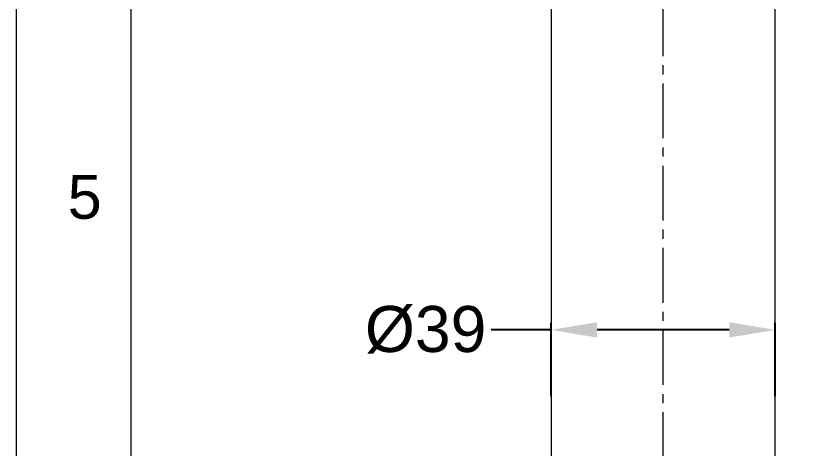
# Model space of a CAD drawing. Header units: millimetres. Extents: x 13391 to 13985, y 2173 to 3013.
# Drawn here: x 13391.2 to 13531.2, y 2500.2 to 2575.5 of the extents above; entities that cross this region are included whole.
import ezdxf

# ---------------------------------------------------------------- set-up
doc = ezdxf.new("R2010")
doc.units = ezdxf.units.MM
doc.linetypes.add('CENTER2', pattern=[28.575, 19.05, -3.175, 3.175, -3.175])
doc.linetypes.add('CENTERX2', pattern=[101.6, 63.5, -12.7, 12.7, -12.7])
for name, color, linetype, lineweight in [('CENTER', 1, 'CENTERX2', 15), ('DIM_', 5, 'Continuous', 9), ('FORM', 7, 'Continuous', 13)]:
    doc.layers.add(name, color=color, linetype=linetype, lineweight=lineweight)
doc.styles.get("Standard").update_dxf_attribs({"font": 'arial.ttf'})
doc.dimstyles.new('사본(2) STANDARD', dxfattribs={"dimscale": 0, "dimtxt": 4, "dimasz": 4, "dimexe": 1.25, "dimexo": 0.625, "dimgap": 1.5, "dimtad": 3, "dimtih": 1, "dimtoh": 1, "dimdec": 1, "dimzin": 9, "dimdsep": 46, "dimtxsty": 'Standard', "dimcen": 2.5, "dimclrd": 5, "dimclre": 5, "dimclrt": 5, "dimadec": 0, "dimazin": 0, "dimtfac": 1, "dimtdec": 1, "dimtmove": 0, "dimatfit": 3, "dimfxl": 1.25, "dimtfill": 1, "dimtolj": 1, "dimtzin": 0, "dimarcsym": 0})

# ---------------------------------------------------------------- blocks, each defined once
blk = doc.blocks.new('*D0')
at = {"layer": 'Defpoints', "color": 0, "transparency": 16777216}
for p in [(13522.98, 2725.94), (13586, 2725.94), (13527.28, 2447.84)]:
    blk.add_point(p, dxfattribs=at)
at = {"layer": 'DIM_', "color": 5, "lineweight": -2, "transparency": 16777216}
for p, q in [((13523.6, 2725.94), (13587.25, 2725.94)), ((13586, 2717.94), (13586, 2592.47)), ((13586, 2455.84), (13586, 2581.3)), ((13527.9, 2447.84), (13587.25, 2447.84))]:
    blk.add_line(p, q, dxfattribs=at)
at = {"layer": 'DIM_', "color": 5, "transparency": 16777216}
for points in [[(13584.66, 2717.94), (13587.33, 2717.94), (13586, 2725.94)], [(13584.66, 2455.84), (13587.33, 2455.84), (13586, 2447.84)]]:
    blk.add_solid(points, dxfattribs=at)
at = {"layer": 'DIM_', "color": 5, "transparency": 16777216, "insert": (13586, 2586.89), "char_height": 8, "attachment_point": 5, "bg_fill": 3, "box_fill_scale": 1.1, "bg_fill_color": 256, "bg_fill_true_color": 13158600, "bg_fill_transparency": 0}
blk.add_mtext('\\A1;278.1', dxfattribs=at)
blk = doc.blocks.new('*D1')
at = {"layer": 'Defpoints', "color": 0, "transparency": 16777216}
for p in [(13523.28, 2709.84), (13527.28, 2447.84), (13557.57, 2447.84)]:
    blk.add_point(p, dxfattribs=at)
at = {"layer": 'DIM_', "color": 5, "lineweight": -2, "transparency": 16777216}
for p, q in [((13523.9, 2709.84), (13558.82, 2709.84)), ((13557.57, 2701.84), (13557.57, 2584.42)), ((13557.57, 2455.84), (13557.57, 2573.26)), ((13527.9, 2447.84), (13558.82, 2447.84))]:
    blk.add_line(p, q, dxfattribs=at)
at = {"layer": 'DIM_', "color": 5, "transparency": 16777216}
for points in [[(13556.24, 2701.84), (13558.91, 2701.84), (13557.57, 2709.84)], [(13556.24, 2455.84), (13558.91, 2455.84), (13557.57, 2447.84)]]:
    blk.add_solid(points, dxfattribs=at)
at = {"layer": 'DIM_', "color": 5, "transparency": 16777216, "insert": (13557.57, 2578.84), "char_height": 8, "attachment_point": 5, "bg_fill": 3, "box_fill_scale": 1.1, "bg_fill_color": 256, "bg_fill_true_color": 13158600, "bg_fill_transparency": 0}
blk.add_mtext('\\A1;262', dxfattribs=at)
blk = doc.blocks.new('*D3')
at = {"layer": 'Defpoints', "color": 0, "transparency": 16777216}
for p in [(13523.28, 2520.92), (13484.28, 2508.78), (13523.28, 2508.78)]:
    blk.add_point(p, dxfattribs=at)
at = {"layer": 'DIM_', "color": 5, "lineweight": -2, "transparency": 16777216}
for p, q in [((13484.28, 2509.41), (13484.28, 2522.17)), ((13523.28, 2509.41), (13523.28, 2522.17)), ((13484.28, 2520.92), (13473.13, 2520.92)), ((13515.28, 2520.92), (13492.28, 2520.92))]:
    blk.add_line(p, q, dxfattribs=at)
at = {"layer": 'DIM_', "color": 5, "transparency": 16777216}
for points in [[(13492.28, 2522.25), (13492.28, 2519.58), (13484.28, 2520.92)], [(13515.28, 2522.25), (13515.28, 2519.58), (13523.28, 2520.92)]]:
    blk.add_solid(points, dxfattribs=at)
at = {"layer": 'DIM_', "color": 5, "transparency": 16777216, "insert": (13462.46, 2520.92), "char_height": 8, "attachment_point": 5, "bg_fill": 3, "box_fill_scale": 1.1, "bg_fill_color": 256, "bg_fill_true_color": 13158600, "bg_fill_transparency": 0}
blk.add_mtext('\\A1;%%C39', dxfattribs=at)

msp = doc.modelspace()

# ---------------------------------------------------------------- linework, layer by layer
at = {"linetype": 'Continuous', "lineweight": 18}
for p, q in [((13484.28, 2709.84), (13484.28, 2453.84)), ((13523.28, 2453.84), (13523.28, 2709.84))]:
    msp.add_line(p, q, dxfattribs=at)
at = {"layer": 'FORM', "color": 7, "linetype": 'Continuous'}
msp.add_line((13391.22, 3013.41), (13391.22, 2173.41), dxfattribs=at)
at = {"layer": 'FORM', "linetype": 'Continuous'}
msp.add_line((13411.22, 2193.41), (13411.22, 2993.41), dxfattribs=at)

# ---------------------------------------------------------------- texts
at = {"layer": 'FORM', "insert": (13403.15, 2543.99), "char_height": 7.62, "attachment_point": 5}
msp.add_mtext_dynamic_manual_height_columns('5', width=50, gutter_width=12.5, heights=[0], dxfattribs=at)

# ---------------------------------------------------------------- next in the draw order: dimensions: what is measured, and where the dimension line sits
at = {"layer": 'DIM_'}
dim = msp.add_linear_dim(base=(13586, 2725.94), p1=(13527.28, 2447.84), p2=(13522.98, 2725.94), angle=90, dimstyle='사본(2) STANDARD', override={"dimscale": 1, "dimtxt": 8, "dimasz": 8, "dimtad": 0}, dxfattribs=at)
dim.commit()
dim.dimension.update_dxf_attribs({"geometry": '*D0', "text_midpoint": (13586, 2586.89)})

# ---------------------------------------------------------------- next in the draw order: dimensions: what is measured, and where the dimension line sits
dim = msp.add_linear_dim(base=(13557.57, 2447.84), p1=(13523.28, 2709.84), p2=(13527.28, 2447.84), angle=90, dimstyle='사본(2) STANDARD', override={"dimscale": 1, "dimtxt": 8, "dimasz": 8, "dimtad": 0}, dxfattribs=at)
dim.commit()
dim.dimension.update_dxf_attribs({"geometry": '*D1', "text_midpoint": (13557.57, 2578.84)})

# ---------------------------------------------------------------- next in the draw order: dimensions: what is measured, and where the dimension line sits
dim = msp.add_linear_dim(base=(13523.28, 2520.92), p1=(13484.28, 2508.78), p2=(13523.28, 2508.78), text='%%C<>', dimstyle='사본(2) STANDARD', override={"dimscale": 1, "dimtxt": 8, "dimasz": 8, "dimtad": 0}, dxfattribs=at)
dim.commit()
dim.dimension.update_dxf_attribs({"geometry": '*D3', "text_midpoint": (13462.46, 2520.92), "dimtype": 128})

# ---------------------------------------------------------------- next in the draw order: linework, layer by layer
at = {"layer": 'CENTER', "color": 1, "linetype": 'CENTER2', "ltscale": 0.5}
msp.add_line((13503.78, 2368.48), (13503.78, 2734.72), dxfattribs=at)

doc.saveas('drawing.dxf')
